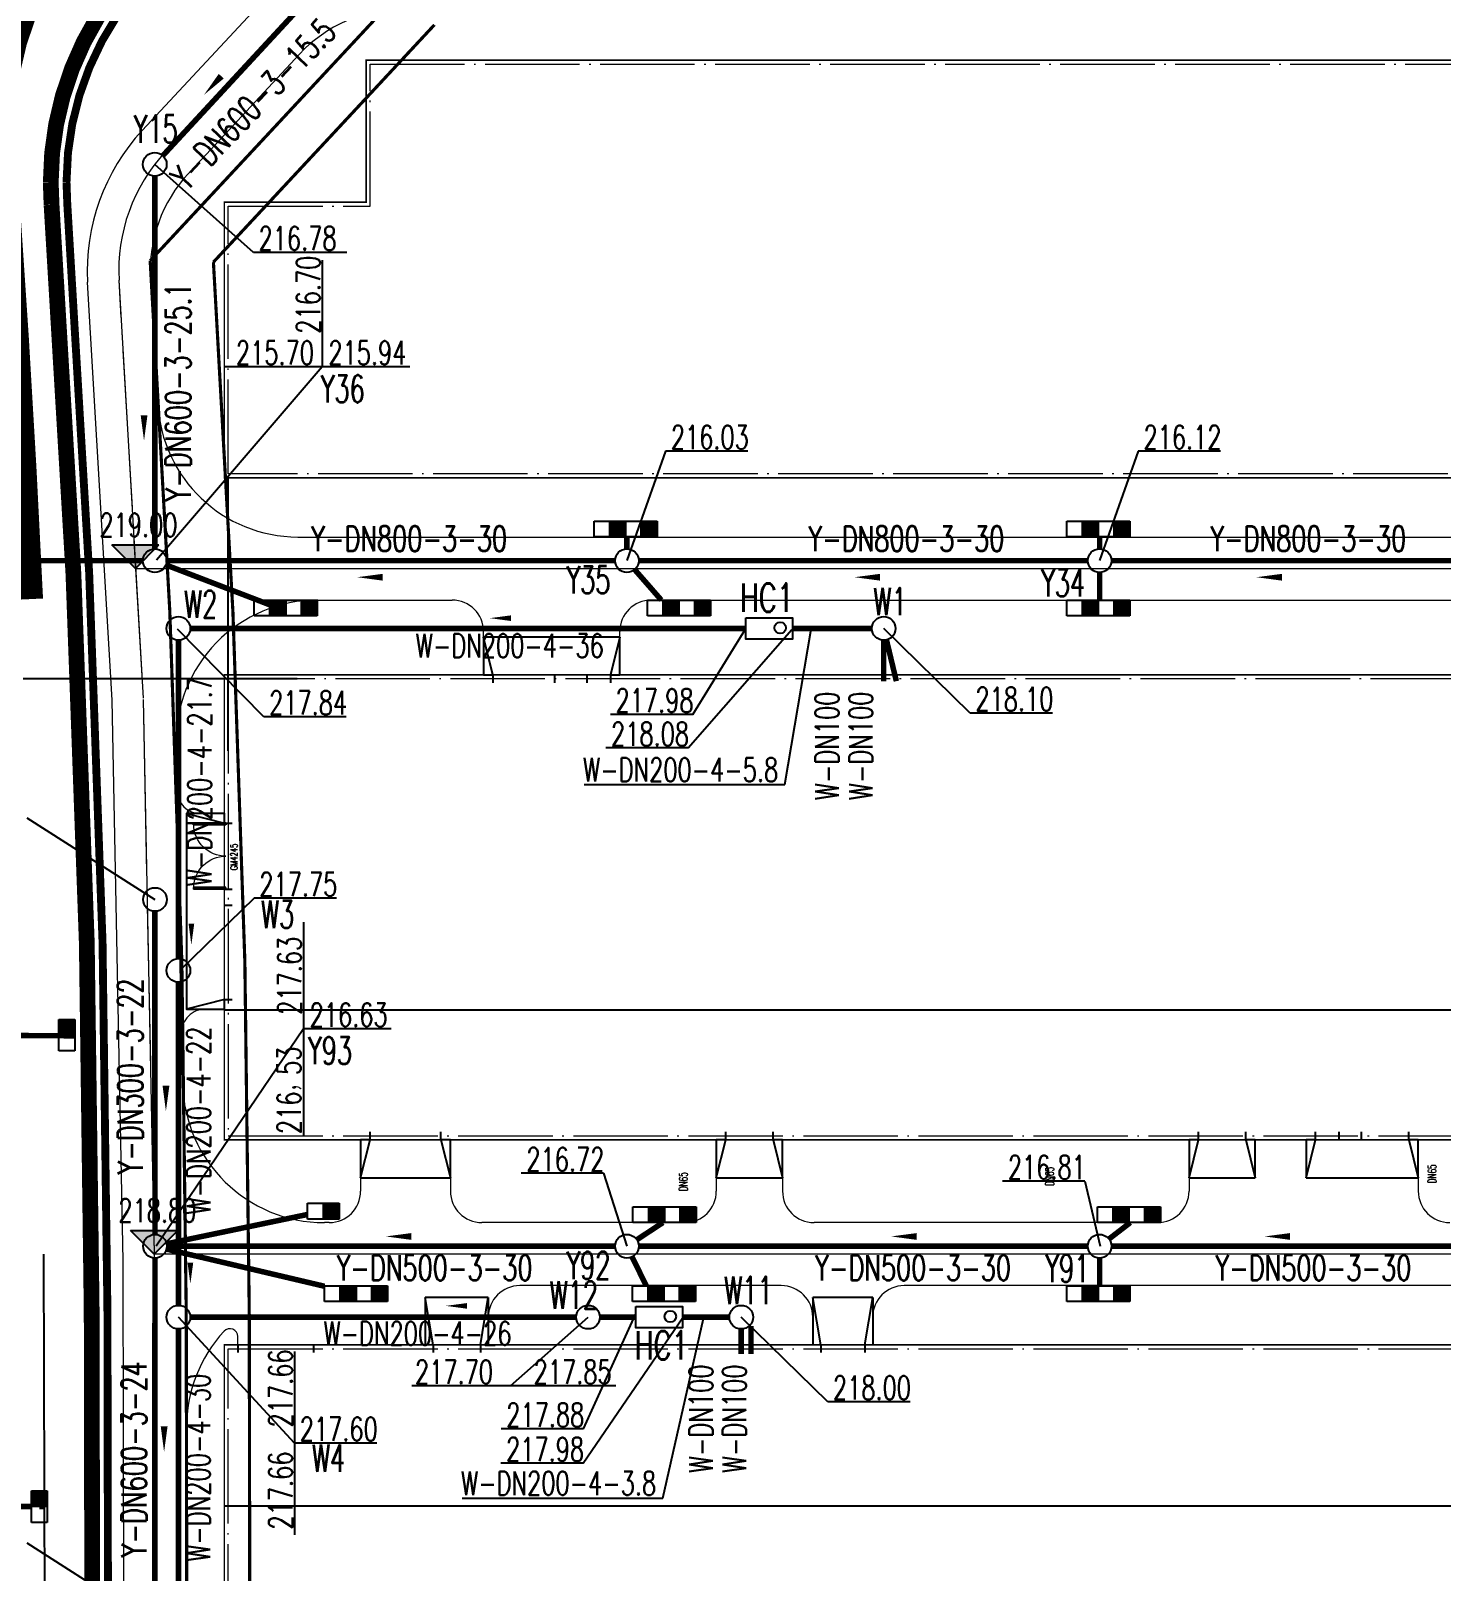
# Model space of a CAD drawing. Header units: metres. Extents: x 497246 to 997717, y 2998582 to 5998198.
# Drawn here: x 500145.6 to 500235.1, y 2999146.2 to 2999244 of the extents above; entities that cross this region are included whole.
import ezdxf
from ezdxf.enums import TextEntityAlignment as Align

# ---------------------------------------------------------------- set-up
doc = ezdxf.new("R2010")
doc.units = ezdxf.units.M
doc.header["$LTSCALE"] = 1000
for name, pattern in [('ACAD_ISO05W100', [34, 24, -3, 0.5, -3, 0.5, -3]), ('DASH', [0.35, 0.25, -0.1]), ('DASHED', [19.05, 12.7, -6.35]), ('DOTE', [2.42, 2, -0.2, 0.02, -0.2]), ('PHANTOM2', [31.75, 15.875, -3.175, 3.175, -3.175, 3.175, -3.175])]:
    doc.linetypes.add(name, pattern=pattern)
doc.layers.get('0').update_dxf_attribs({"linetype": 'CONTINUOUS'})
for name, color, linetype in [('DIM_ELEV', 3, 'CONTINUOUS'), ('DIM_雨水', 3, 'CONTINUOUS'), ('PIPE-污水', 2, 'CONTINUOUS'), ('PIPE-雨水', 4, 'CONTINUOUS'), ('PUB_TEXT', 7, 'CONTINUOUS'), ('RD-侧石线', 5, 'CONTINUOUS'), ('RD-红线', 7, 'CONTINUOUS'), ('TEXT_污水', 7, 'CONTINUOUS'), ('TEXT_消防', 7, 'CONTINUOUS'), ('TEXT_雨水', 7, 'CONTINUOUS'), ('TWT_雨水口', 4, 'CONTINUOUS'), ('WELL_污水', 2, 'CONTINUOUS'), ('WELL_雨水', 4, 'CONTINUOUS'), ('WINDOW', 4, 'CONTINUOUS'), ('WINDOW_TEXT', 7, 'CONTINUOUS'), ('围墙', 6, 'FENCELINE2'), ('图例层', 7, 'CONTINUOUS'), ('建筑', 7, 'CONTINUOUS'), ('建筑门坡散水', 9, 'CONTINUOUS'), ('散水坡道', 2, 'CONTINUOUS'), ('污水标注', 211, 'CONTINUOUS'), ('用地边界', 7, 'CONTINUOUS'), ('红线', 1, 'PHANTOM2'), ('雨水标注', 100, 'CONTINUOUS')]:
    doc.layers.add(name, color=color, linetype=linetype)
doc.layers.add('建筑轴线', color=1, linetype='DOTE', lineweight=15, plot=False)
doc.layers.add('道路', color=4, linetype='CONTINUOUS', lineweight=15)
doc.layers.add('道路中线', color=1, linetype='DOTE', lineweight=13)
doc.styles.add('_TCH_DIM', font='SIMPLEX', dxfattribs={"bigfont": 'GBCBIG'})
doc.styles.add('_TCH_WINDOW', font='SIMPLEX', dxfattribs={"bigfont": 'GBCBIG'})
doc.styles.add('_TWT_PIPEDN', font='SIMPLEX', dxfattribs={"width": 0.8, "height": 3, "bigfont": 'HZTXT'})
doc.styles.add('_TWT_WELL', font='SIMPLEX', dxfattribs={"width": 0.8, "height": 3.5, "bigfont": 'HZTXT'})
doc.styles.add('HZTXT', font='txt', dxfattribs={"width": 0.7, "bigfont": 'HZTXT'})
doc.styles.add('TG_LINETYPE', font='SIMPLEX', dxfattribs={"width": 0.8, "height": 3, "bigfont": 'HZTXT'})
doc.linetypes.add('FENCELINE2', pattern='A,6.35,-2.54,[132,ltypeshp.shx,S=2.54,R=0,X=-2.54,Y=0],-2.54,25.4', length=36.83)
doc.linetypes.add('TG_W', pattern='A,2,-0.3,["W",TG_LINETYPE,S=0.1,R=0,X=-0.23,Y=-0.15],0', length=2.3)
doc.linetypes.add('TG_Y', pattern='A,2,-0.3,["Y",TG_LINETYPE,S=0.1,R=0,X=-0.23,Y=-0.15],0', length=2.3)

# ---------------------------------------------------------------- blocks, each defined once
blk = doc.blocks.new('$DorLib2D$00000002')
for p, q in [((-0.5, 0), (-0.5, 0.4875)), ((-0.475, 0.4875), (-0.5, 0.4875)), ((-0.475, 0), (-0.475, 0.4875)), ((0.475, 0), (0.475, 0.4875)), ((0.475, 0.4875), (0.5, 0.4875)), ((0.5, 0), (0.5, 0.4875)), ((-0.5, 0), (-0.475, 0)), ((0.5, 0), (0.475, 0))]:
    blk.add_line(p, q)
at = {"lineweight": 13}
for centre, start, end in [((-0.4875, 0), 0, 88.53072), ((0.4875, 0), 91.46928, 180)]:
    blk.add_arc(centre, 0.4875, start, end, dxfattribs=at)
blk = doc.blocks.new('$TwtSys$00000187')
blk.add_circle((0, 0), 0.5)
blk = doc.blocks.new('$TwtSys$00000425')
for p, q in [((-1000, -250), (-1000, 250)), ((-1000, 250), (0, 250)), ((-500, -250), (-500, 250)), ((0, 250), (1000, 250)), ((0, 250), (0, -250)), ((0, -250), (0, 250)), ((500, -250), (500, 250)), ((1000, 250), (1000, -250)), ((0, -250), (-1000, -250)), ((1000, -250), (0, -250))]:
    blk.add_line(p, q)
for points in [[(-500, 250), (0, 250), (-500, -250), (0, -250)], [(500, 250), (1000, 250), (500, -250), (1000, -250)]]:
    blk.add_solid(points)
blk = doc.blocks.new('$TwtSys$00000424')
for p, q in [((-500, 250), (500, 250)), ((-500, -250), (-500, 250)), ((0, -250), (0, 250)), ((500, 250), (500, -250)), ((500, -250), (-500, -250))]:
    blk.add_line(p, q)
blk.add_solid([(0, 250), (500, 250), (0, -250), (500, -250)])

msp = doc.modelspace()

# ---------------------------------------------------------------- hatches: boundary and pattern name
at = {"layer": 'DIM_ELEV'}
for points in [[(500152.256, 2999209.827), (500150.756, 2999211.327), (500153.756, 2999211.327)], [(500153.455, 2999166.327), (500151.955, 2999167.827), (500154.955, 2999167.827)]]:
    msp.add_hatch(color=0, dxfattribs=at).paths.add_polyline_path(points)

# ---------------------------------------------------------------- linework, layer by layer
at = {"layer": 'DIM_ELEV', "color": 0}
for p, q in [((500152.256, 2999209.827), (500150.756, 2999211.327)), ((500150.756, 2999211.327), (500153.756, 2999211.327)), ((500152.256, 2999209.827), (500153.756, 2999211.327)), ((500153.455, 2999166.327), (500151.955, 2999167.827)), ((500151.955, 2999167.827), (500154.955, 2999167.827)), ((500153.455, 2999166.327), (500154.955, 2999167.827))]:
    msp.add_line(p, q, dxfattribs=at)
at = {"layer": 'DIM_雨水', "color": 4}
for p, q in [((500158.155, 2999198.275), (500158.155, 2999215.54)), ((500162.527, 2999202.833), (500145.144, 2999202.833))]:
    msp.add_line(p, q, dxfattribs=at)
at = {"layer": 'PIPE-污水', "color": 201, "linetype": 'TG_W', "ltscale": 500}
msp.add_lwpolyline([(500178.491, 2999206.68, 0, 0, 0), (500174.756, 2999206.685, 0, 0.36, 0), (500176.106, 2999206.683, 0, 0, 0)], format="xyseb", dxfattribs=at)
at = {"layer": 'PIPE-污水', "color": 0, "linetype": 'TG_W', "ltscale": 0.003, "const_width": 0.35}
for points in [[(500155.741, 2999206.033), (500191.005, 2999206.033)], [(500193.955, 2999206.033), (500199.005, 2999206.033)], [(500154.991, 2999185.083), (500154.991, 2999205.283)], [(500154.991, 2999163.083), (500154.991, 2999183.583)], [(500155.741, 2999162.333), (500180.241, 2999162.333)], [(500186.977, 2999162.333), (500189.96, 2999162.333)], [(500154.991, 2999133.083), (500154.991, 2999161.583)]]:
    msp.add_lwpolyline(points, dxfattribs=at)
at = {"layer": 'PIPE-污水', "linetype": 'Continuous'}
for points in [[(500191.005, 2999206.708), (500193.955, 2999206.708), (500193.955, 2999205.358), (500191.005, 2999205.358)], [(500184.027, 2999163.008), (500186.977, 2999163.008), (500186.977, 2999161.658), (500184.027, 2999161.658)]]:
    msp.add_lwpolyline(points, close=True, dxfattribs=at)
at = {"layer": 'PIPE-污水', "color": 0, "linetype": 'TG_W', "ltscale": 2.5, "const_width": 0.35}
for points in [[(500199.755, 2999202.685), (500199.755, 2999205.283)], [(500200.555, 2999202.685), (500199.929, 2999205.303)], [(500181.741, 2999162.333), (500184.027, 2999162.333)], [(500191.332, 2999159.99), (500191.332, 2999161.781)], [(500190.71, 2999159.99), (500190.71, 2999161.583)]]:
    msp.add_lwpolyline(points, dxfattribs=at)
at = {"layer": 'PIPE-污水', "linetype": 'Continuous'}
for centre in [(500193.186, 2999206.073), (500186.208, 2999162.373)]:
    msp.add_circle(centre, 0.364, dxfattribs=at)
at = {"layer": 'PIPE-雨水', "color": 0, "linetype": 'TG_Y', "ltscale": 0.005, "const_width": 0.35}
for points in [[(500163.486, 2999246.282), (500154, 2999236.03)], [(500153.491, 2999211.083), (500153.491, 2999234.73)], [(500114.74, 2999210.333), (500152.741, 2999210.333)], [(500154.191, 2999210.064), (500161.018, 2999207.444)], [(500154.241, 2999210.333), (500182.705, 2999210.333)], [(500184.205, 2999210.333), (500212.705, 2999210.333)], [(500214.205, 2999210.333), (500242.705, 2999210.333)], [(500153.501, 2999167.583), (500153.49, 2999188.083)], [(500114.74, 2999180.33), (500148.396, 2999180.186)], [(500154.252, 2999166.833), (500182.705, 2999166.833)], [(500184.205, 2999166.833), (500212.705, 2999166.833)], [(500214.205, 2999166.833), (500242.705, 2999166.833)], [(500153.491, 2999143.583), (500153.501, 2999166.083)], [(500114.74, 2999150.332), (500145.664, 2999150.314)], [(500146.164, 2999150.314), (500146.494, 2999150.315)]]:
    msp.add_lwpolyline(points, dxfattribs=at)
at = {"layer": 'PIPE-雨水', "color": 70, "linetype": 'ByBlock'}
for points in [[(500159.65, 2999243.178, 0, 0, 0), (500156.61, 2999239.883, 0, 0.432, 0), (500157.709, 2999241.074, 0, 0, 0)], [(500152.814, 2999222.426, 0, 0, 0), (500152.808, 2999217.943, 0, 0.432, 0), (500152.81, 2999219.563, 0, 0, 0)], [(500170.826, 2999209.277, 0, 0, 0), (500166.343, 2999209.283, 0, 0.432, 0), (500167.963, 2999209.281, 0, 0, 0)], [(500202.386, 2999209.277, 0, 0, 0), (500197.903, 2999209.283, 0, 0.432, 0), (500199.523, 2999209.281, 0, 0, 0)], [(500227.894, 2999209.277, 0, 0, 0), (500223.411, 2999209.283, 0, 0.432, 0), (500225.031, 2999209.281, 0, 0, 0)], [(500154.204, 2999179.881, 0, 0, 0), (500154.197, 2999175.398, 0, 0.432, 0), (500154.2, 2999177.018, 0, 0, 0)], [(500172.637, 2999167.448, 0, 0, 0), (500168.155, 2999167.455, 0, 0.432, 0), (500169.775, 2999167.452, 0, 0, 0)], [(500204.712, 2999167.448, 0, 0, 0), (500200.229, 2999167.455, 0, 0.432, 0), (500201.849, 2999167.452, 0, 0, 0)], [(500228.412, 2999167.448, 0, 0, 0), (500223.929, 2999167.455, 0, 0.432, 0), (500225.549, 2999167.452, 0, 0, 0)], [(500154.089, 2999158.264, 0, 0, 0), (500154.082, 2999153.781, 0, 0.432, 0), (500154.085, 2999155.401, 0, 0, 0)]]:
    msp.add_lwpolyline(points, format="xyseb", dxfattribs=at)
at = {"layer": 'PIPE-雨水', "color": 0, "ltscale": 0.005, "const_width": 0.35}
for points in [[(500183.455, 2999211.833), (500183.455, 2999211.083)], [(500213.455, 2999211.833), (500213.455, 2999211.083)], [(500183.948, 2999209.768), (500185.638, 2999207.833)], [(500213.455, 2999209.583), (500213.455, 2999207.833)], [(500185.74, 2999168.333), (500184.082, 2999167.244)], [(500215.403, 2999168.333), (500214.049, 2999167.29)], [(500183.784, 2999166.159), (500184.678, 2999164.333)], [(500213.455, 2999166.083), (500213.455, 2999164.333)]]:
    msp.add_lwpolyline(points, dxfattribs=at)
at = {"layer": 'PIPE-雨水', "color": 0, "linetype": 'TG_Y', "ltscale": 0.0025, "const_width": 0.35}
for points in [[(500163.191, 2999168.85), (500154.236, 2999166.986)], [(500164.264, 2999164.293), (500154.23, 2999166.652)]]:
    msp.add_lwpolyline(points, dxfattribs=at)
at = {"layer": 'RD-侧石线', "color": 5, "ltscale": 0.1}
msp.add_line((500146.569, 2999121.333), (500146.453, 2999166.333), dxfattribs=at)
msp.add_arc((500163.626, 2999237.833), 20, 90, 180, dxfattribs=at)
at = {"layer": 'RD-红线', "ltscale": 0.1}
for points in [[(500146.938, 2999232.918), (500146.888, 2999234.333, -0.414214), (500166.888, 2999254.333), (500562.501, 2999254.333)], [(500146.938, 2999232.918), (500146.888, 2999234.333, -0.414214), (500166.888, 2999254.333), (500562.501, 2999254.333)], [(500146.938, 2999232.918, -0.017235), (500149.486, 2999162.668), (500149.644, 2999073.92)], [(500146.938, 2999232.918, -0.017235), (500149.486, 2999162.668), (500149.784, 2998995.296), (500153.329, 2998970.302), (500153.41, 2998924.833, 0.37059), (500170.397, 2998905.061)]]:
    msp.add_lwpolyline(points, format="xyb", dxfattribs=at)
at = {"layer": '围墙', "ltscale": 0.3, "const_width": 0.5, "flags": 128}
msp.add_lwpolyline([(500150.486, 2999162.67, 0.01723), (500147.937, 2999232.971), (500147.888, 2999234.35, -0.413944), (500166.888, 2999253.333), (500541.381, 2999253.333)], format="xyb", dxfattribs=at)
msp.add_lwpolyline([(500150.674, 2999057.41), (500150.486, 2999162.67)], dxfattribs=at)
at = {"layer": '图例层', "color": 253, "const_width": 2, "flags": 128}
for points in [[(500193.626, 2999257.833), (500163.626, 2999257.833, 0.414214), (500143.626, 2999237.833), (500143.931, 2999232.913)], [(500143.646, 2999238.717), (500143.681, 2999236.348), (500143.931, 2999232.913, -0.006163), (500145.399, 2999207.885, -0.006163)]]:
    msp.add_lwpolyline(points, format="xyb", dxfattribs=at)
at = {"layer": '图例层', "color": 1, "linetype": 'DASHED', "ltscale": 0.5, "const_width": 0.2}
msp.add_lwpolyline([(500153.197, 2999229.367), (500170.866, 2999248.333)], dxfattribs=at)
at = {"layer": '图例层', "color": 11, "linetype": 'DASH', "ltscale": 20, "const_width": 0.2, "flags": 128}
msp.add_lwpolyline([(500157.212, 2999229.276), (500171.239, 2999244.333)], dxfattribs=at)
at = {"layer": '图例层', "color": 1, "linetype": 'DASHED', "ltscale": 0.5, "const_width": 0.2}
msp.add_lwpolyline([(500153.197, 2999229.367, -0.016263), (500155.486, 2999162.679), (500155.784, 2998995.725), (500159.328, 2998970.731), (500159.4, 2998930.136)], format="xyb", dxfattribs=at)
at = {"layer": '图例层', "color": 11, "linetype": 'DASH', "ltscale": 20, "const_width": 0.2, "flags": 128}
msp.add_lwpolyline([(500157.212, 2999229.276, -0.016176), (500159.486, 2999162.686), (500159.783, 2998996.01), (500163.328, 2998971.017), (500163.401, 2998930.084)], format="xyb", dxfattribs=at)
at = {"layer": '建筑', "linetype": 'Continuous'}
msp.add_line((500157.905, 2999181.833), (500309.905, 2999181.833), dxfattribs=at)
at = {"layer": '建筑', "linetype": 'Continuous', "const_width": 0.1}
for points in [[(500323.405, 2999242.083), (500323.405, 2999215.583), (500157.905, 2999215.583), (500157.905, 2999233.083), (500166.905, 2999233.083), (500166.905, 2999242.083)], [(500157.905, 2999173.583), (500309.905, 2999173.583), (500309.905, 2999203.083), (500157.905, 2999203.083)], [(500157.905, 2999127.083), (500169.905, 2999127.083), (500169.905, 2999124.233), (500200.105, 2999124.233), (500200.105, 2999127.083), (500277.905, 2999127.083), (500277.905, 2999124.233), (500290.405, 2999124.233), (500290.405, 2999127.083), (500350.405, 2999127.083), (500350.405, 2999160.583), (500157.905, 2999160.583)]]:
    msp.add_lwpolyline(points, close=True, dxfattribs=at)
at = {"layer": '建筑', "flags": 128}
msp.add_lwpolyline([(500350.405, 2999150.333), (500157.905, 2999150.332)], dxfattribs=at)
at = {"layer": '建筑轴线', "ltscale": 0.003}
for points in [[(500323.155, 2999241.833), (500323.155, 2999215.833), (500158.155, 2999215.833), (500158.155, 2999232.833), (500167.155, 2999232.833), (500167.155, 2999241.833)], [(500158.155, 2999173.833), (500309.655, 2999173.833), (500309.655, 2999202.833), (500158.155, 2999202.833)], [(500158.155, 2999160.333), (500350.155, 2999160.333), (500350.155, 2999127.333), (500158.155, 2999127.333)]]:
    msp.add_lwpolyline(points, close=True, dxfattribs=at)
at = {"layer": '建筑门坡散水', "linetype": 'Continuous'}
for p, q in [((500174.955, 2999205.483), (500174.355, 2999205.483)), ((500174.355, 2999205.483), (500174.355, 2999203.083)), ((500174.955, 2999203.083), (500174.355, 2999205.483)), ((500182.405, 2999205.483), (500174.955, 2999205.483)), ((500183.005, 2999205.483), (500182.405, 2999203.083)), ((500183.005, 2999205.483), (500182.405, 2999205.483)), ((500183.005, 2999203.083), (500183.005, 2999205.483)), ((500174.355, 2999203.083), (500174.955, 2999203.083)), ((500174.955, 2999203.083), (500174.955, 2999202.583)), ((500178.855, 2999203.083), (500178.855, 2999202.583)), ((500180.905, 2999203.083), (500180.905, 2999202.583)), ((500182.405, 2999203.083), (500183.005, 2999203.083)), ((500182.405, 2999203.083), (500182.405, 2999202.583)), ((500155.505, 2999194.283), (500157.905, 2999193.683)), ((500157.905, 2999194.283), (500155.505, 2999194.283)), ((500155.505, 2999194.283), (500155.505, 2999193.683)), ((500157.905, 2999193.683), (500157.905, 2999194.283)), ((500155.505, 2999193.683), (500155.505, 2999182.483)), ((500157.905, 2999193.683), (500158.405, 2999193.683)), ((500157.905, 2999189.483), (500158.405, 2999189.483)), ((500157.905, 2999188.483), (500158.405, 2999188.483)), ((500155.505, 2999182.483), (500155.505, 2999181.883)), ((500157.905, 2999182.483), (500155.505, 2999181.883)), ((500157.905, 2999182.483), (500158.405, 2999182.483)), ((500157.905, 2999181.883), (500157.905, 2999182.483)), ((500155.505, 2999181.883), (500157.905, 2999181.883)), ((500166.555, 2999171.183), (500167.155, 2999173.583)), ((500167.155, 2999173.583), (500166.555, 2999173.583)), ((500166.555, 2999173.583), (500166.555, 2999171.183)), ((500167.155, 2999173.583), (500167.155, 2999174.083)), ((500171.655, 2999173.583), (500171.655, 2999174.083)), ((500172.255, 2999173.583), (500171.655, 2999173.583)), ((500171.655, 2999173.583), (500172.255, 2999171.183)), ((500172.255, 2999171.183), (500172.255, 2999173.583)), ((500189.13, 2999171.183), (500189.73, 2999173.583)), ((500189.73, 2999173.583), (500189.13, 2999173.583)), ((500189.13, 2999173.583), (500189.13, 2999171.183)), ((500189.73, 2999173.583), (500189.73, 2999174.083)), ((500192.73, 2999173.583), (500192.73, 2999174.083)), ((500193.33, 2999173.583), (500192.73, 2999173.583)), ((500192.73, 2999173.583), (500193.33, 2999171.183)), ((500193.33, 2999171.183), (500193.33, 2999173.583)), ((500219.13, 2999171.183), (500219.73, 2999173.583)), ((500219.73, 2999173.583), (500219.13, 2999173.583)), ((500219.13, 2999173.583), (500219.13, 2999171.183)), ((500219.73, 2999173.583), (500219.73, 2999174.083)), ((500222.73, 2999173.583), (500222.73, 2999174.083)), ((500223.33, 2999173.583), (500222.73, 2999173.583)), ((500222.73, 2999173.583), (500223.33, 2999171.183)), ((500223.33, 2999171.183), (500223.33, 2999173.583)), ((500226.555, 2999171.183), (500227.155, 2999173.583)), ((500227.155, 2999173.583), (500226.555, 2999173.583)), ((500226.555, 2999173.583), (500226.555, 2999171.183)), ((500227.155, 2999173.583), (500227.155, 2999174.083)), ((500228.655, 2999173.583), (500228.655, 2999174.083)), ((500230.08, 2999173.583), (500230.08, 2999174.083)), ((500233.08, 2999173.583), (500233.08, 2999174.083)), ((500233.68, 2999173.583), (500233.08, 2999173.583)), ((500233.08, 2999173.583), (500233.68, 2999171.183)), ((500233.68, 2999171.183), (500233.68, 2999173.583)), ((500166.555, 2999171.183), (500167.155, 2999171.183)), ((500167.155, 2999171.183), (500171.655, 2999171.183)), ((500171.655, 2999171.183), (500172.255, 2999171.183)), ((500189.13, 2999171.183), (500189.73, 2999171.183)), ((500189.73, 2999171.183), (500192.73, 2999171.183)), ((500192.73, 2999171.183), (500193.33, 2999171.183)), ((500219.13, 2999171.183), (500219.73, 2999171.183)), ((500219.73, 2999171.183), (500222.73, 2999171.183)), ((500222.73, 2999171.183), (500223.33, 2999171.183)), ((500226.555, 2999171.183), (500227.155, 2999171.183)), ((500227.155, 2999171.183), (500233.08, 2999171.183)), ((500233.08, 2999171.183), (500233.68, 2999171.183)), ((500174.655, 2999163.581), (500170.655, 2999163.581)), ((500170.655, 2999163.581), (500170.655, 2999160.581)), ((500171.155, 2999160.581), (500170.655, 2999163.581)), ((500174.155, 2999160.581), (500174.655, 2999163.581)), ((500174.655, 2999163.581), (500174.655, 2999160.581)), ((500199.054, 2999163.583), (500195.254, 2999163.583)), ((500195.254, 2999163.583), (500195.254, 2999160.583)), ((500195.754, 2999160.583), (500195.254, 2999163.583)), ((500198.554, 2999160.583), (500199.054, 2999163.583)), ((500199.054, 2999163.583), (500199.054, 2999160.583)), ((500158.755, 2999160.583), (500158.755, 2999160.083)), ((500163.555, 2999160.583), (500163.555, 2999160.083)), ((500171.155, 2999160.583), (500171.155, 2999160.083)), ((500174.155, 2999160.583), (500174.155, 2999160.083)), ((500195.754, 2999160.583), (500195.754, 2999160.083)), ((500198.554, 2999160.583), (500198.554, 2999160.083))]:
    msp.add_line(p, q, dxfattribs=at)
at = {"layer": '散水坡道'}
msp.add_lwpolyline([(500155.505, 2999194.283), (500157.905, 2999193.683), (500157.905, 2999194.283), (500155.505, 2999194.283), (500155.505, 2999193.683), (500155.505, 2999182.483), (500155.505, 2999181.883), (500157.905, 2999181.883), (500157.905, 2999182.483), (500155.505, 2999181.883)], dxfattribs=at)
at = {"layer": '污水标注', "color": 201, "linetype": 'Continuous', "ltscale": 500}
for p, q in [((500160.419, 2999200.431), (500154.929, 2999205.995)), ((500160.419, 2999200.431), (500154.929, 2999205.995)), ((500187.341, 2999198.447), (500193.932, 2999205.973)), ((500187.341, 2999198.447), (500193.932, 2999205.973)), ((500187.629, 2999200.575), (500191.005, 2999206.033)), ((500187.629, 2999200.575), (500191.005, 2999206.033)), ((500193.487, 2999196.122), (500195.14, 2999205.991)), ((500193.487, 2999196.122), (500195.14, 2999205.991)), ((500205.244, 2999200.666), (500199.755, 2999206.033)), ((500205.244, 2999200.666), (500199.755, 2999206.033)), ((500165.643, 2999200.431), (500160.419, 2999200.431)), ((500165.643, 2999200.431), (500160.419, 2999200.431)), ((500187.629, 2999200.575), (500182.404, 2999200.575)), ((500187.629, 2999200.575), (500182.404, 2999200.575)), ((500210.469, 2999200.666), (500205.244, 2999200.666)), ((500210.469, 2999200.666), (500205.244, 2999200.666)), ((500187.341, 2999198.447), (500182.116, 2999198.447)), ((500187.341, 2999198.447), (500182.116, 2999198.447)), ((500180.737, 2999196.122), (500193.487, 2999196.122)), ((500180.737, 2999196.122), (500193.487, 2999196.122)), ((500159.795, 2999188.916), (500155.088, 2999184.321)), ((500159.795, 2999188.916), (500155.088, 2999184.321)), ((500165.02, 2999188.916), (500159.795, 2999188.916)), ((500165.02, 2999188.916), (500159.795, 2999188.916)), ((500162.362, 2999154.344), (500154.991, 2999162.333)), ((500176.072, 2999157.973), (500180.991, 2999162.333)), ((500180.681, 2999153.061), (500187.007, 2999162.31)), ((500180.681, 2999153.061), (500187.007, 2999162.31)), ((500180.691, 2999155.247), (500183.998, 2999162.5)), ((500180.691, 2999155.247), (500183.998, 2999162.5)), ((500185.741, 2999150.845), (500188.314, 2999162.254)), ((500185.741, 2999150.845), (500188.314, 2999162.254)), ((500196.199, 2999156.966), (500190.71, 2999162.333)), ((500196.199, 2999156.966), (500190.71, 2999162.333)), ((500162.362, 2999160.162), (500162.362, 2999154.344)), ((500176.072, 2999157.973), (500169.798, 2999157.973)), ((500176.072, 2999157.973), (500169.798, 2999157.973)), ((500181.297, 2999157.973), (500176.072, 2999157.973)), ((500182.747, 2999157.973), (500176.072, 2999157.973)), ((500201.424, 2999156.966), (500196.199, 2999156.966)), ((500201.424, 2999156.966), (500196.199, 2999156.966)), ((500180.691, 2999155.247), (500175.466, 2999155.247)), ((500180.691, 2999155.247), (500175.466, 2999155.247)), ((500167.586, 2999154.344), (500162.362, 2999154.344)), ((500162.362, 2999154.344), (500162.362, 2999148.526)), ((500180.681, 2999153.061), (500175.456, 2999153.061)), ((500180.681, 2999153.061), (500175.456, 2999153.061)), ((500172.991, 2999150.845), (500185.741, 2999150.845)), ((500172.991, 2999150.845), (500185.741, 2999150.845))]:
    msp.add_line(p, q, dxfattribs=at)
for points in [[(500178.491, 2999206.68, 0, 0, 0), (500174.756, 2999206.685, 0, 0.36, 0), (500176.106, 2999206.683, 0, 0, 0)], [(500178.491, 2999206.68, 0, 0, 0), (500174.756, 2999206.685, 0, 0.36, 0), (500176.106, 2999206.683, 0, 0, 0)], [(500155.818, 2999189.688, 0, 0, 0), (500155.812, 2999185.952, 0, 0.36, 0), (500155.814, 2999187.302, 0, 0, 0)], [(500155.818, 2999189.688, 0, 0, 0), (500155.812, 2999185.952, 0, 0.36, 0), (500155.814, 2999187.302, 0, 0, 0)], [(500155.753, 2999168.18, 0, 0, 0), (500155.748, 2999164.445, 0, 0.36, 0), (500155.75, 2999165.795, 0, 0, 0)], [(500155.753, 2999168.18, 0, 0, 0), (500155.748, 2999164.445, 0, 0.36, 0), (500155.75, 2999165.795, 0, 0, 0)], [(500175.699, 2999163.045, 0, 0, 0), (500171.964, 2999163.05, 0, 0.36, 0), (500173.314, 2999163.048, 0, 0, 0)]]:
    msp.add_lwpolyline(points, format="xyseb", dxfattribs=at)
at = {"layer": '用地边界', "color": 0}
msp.add_lwpolyline([(500662.304, 2999254.333), (500166.888, 2999254.333, 0.414214), (500146.888, 2999234.333), (500146.938, 2999232.918, -0.017235), (500149.486, 2999162.668), (500149.784, 2998995.296), (500153.329, 2998970.302), (500153.41, 2998924.833, 0.37059), (500170.397, 2998905.061), (500171.584, 2998904.916), (500173.41, 2998904.833), (500240.418, 2998904.833), (500265.418, 2998901.333), (500622.522, 2998901.333)], format="xyb", dxfattribs=at)
at = {"layer": '红线', "color": 1, "linetype": 'ACAD_ISO05W100', "flags": 128}
for const_width in [1, 1, 1, 1, 0.7, 0.7, 0.7, 0.7]:
    msp.add_lwpolyline([(500559.448, 2999254.333), (500566.152, 2999158.941), (500571.746, 2999129.26), (500579.162, 2999023.723), (500577.774, 2998993.552), (500584.254, 2998901.333), (500265.418, 2998901.333), (500240.418, 2998904.833), (500173.41, 2998904.833), (500171.584, 2998904.916), (500170.397, 2998905.061, -0.37059), (500153.41, 2998924.833), (500153.329, 2998970.302), (500149.784, 2998995.296), (500149.486, 2999162.668, 0.017235), (500146.938, 2999232.918), (500146.888, 2999234.333, -0.414214), (500166.888, 2999254.333), (500559.448, 2999254.333)], format="xyb", close=True, dxfattribs=dict(at, const_width=const_width))
at = {"layer": '道路', "linetype": 'ByBlock', "lineweight": 0, "ltscale": 0.2}
for p, q in [((500152.695, 2999237.631), (500165.46, 2999251.333)), ((500155.622, 2999234.904), (500162.668, 2999242.468)), ((500150.778, 2999201.486), (500149.229, 2999228.011)), ((500150.778, 2999201.486), (500149.229, 2999228.011)), ((500153.686, 2999220.308), (500153.222, 2999228.245)), ((500153.686, 2999220.308), (500153.222, 2999228.245)), ((500162.571, 2999211.833), (500319.655, 2999211.833)), ((500163.833, 2999207.833), (500172.355, 2999207.833)), ((500185.005, 2999207.833), (500285.805, 2999207.833)), ((500174.355, 2999203.083), (500174.355, 2999205.833)), ((500183.005, 2999203.083), (500183.005, 2999205.833)), ((500174.352, 2999203.083), (500174.352, 2999203.833)), ((500151.48, 2999165.897), (500150.778, 2999201.486)), ((500151.48, 2999165.897), (500150.778, 2999201.486)), ((500155.259, 2999177.155), (500154.835, 2999198.655)), ((500154.892, 2999195.753), (500154.835, 2999198.655)), ((500157.905, 2999194.283), (500156.392, 2999194.283)), ((500157.905, 2999181.883), (500156.696, 2999181.883)), ((500155.259, 2999177.155), (500155.196, 2999180.353)), ((500166.555, 2999173.583), (500166.555, 2999170.333)), ((500172.255, 2999173.583), (500172.255, 2999170.333)), ((500189.13, 2999173.583), (500189.13, 2999170.333)), ((500193.33, 2999173.583), (500193.33, 2999170.333)), ((500219.13, 2999173.583), (500219.13, 2999170.333)), ((500233.68, 2999173.583), (500233.68, 2999170.333)), ((500164.555, 2999168.333), (500164.257, 2999168.333)), ((500187.13, 2999168.333), (500174.255, 2999168.333)), ((500217.13, 2999168.333), (500195.33, 2999168.333)), ((500151.637, 2999077.72), (500151.48, 2999165.897)), ((500151.637, 2999077.72), (500151.48, 2999165.897)), ((500193.254, 2999164.333), (500176.655, 2999164.333)), ((500241.605, 2999164.333), (500201.054, 2999164.333)), ((500174.655, 2999160.583), (500174.655, 2999162.333)), ((500195.254, 2999160.583), (500195.254, 2999162.333)), ((500199.054, 2999160.583), (500199.054, 2999162.333)), ((500149.488, 2999161.398), (500149.655, 2999067.92)), ((500149.488, 2999161.398), (500149.655, 2999067.92)), ((500158.755, 2999160.583), (500158.755, 2999161.1)), ((500155.54, 2999132.317), (500155.499, 2999155.317)), ((500155.54, 2999132.317), (500155.499, 2999155.317))]:
    msp.add_line(p, q, dxfattribs=at)
for centre, radius, start, end in [((500169.253, 2999236.333), 9, 90, 137.02743), ((500162.207, 2999228.769), 13, 137.02743, 183.34259), ((500162.207, 2999228.769), 9, 137.02743, 183.34259), ((500162.584, 2999220.742), 8.909, 182.79028, 269.91192), ((500162.584, 2999220.742), 8.909, 182.79028, 269.91192), ((500163.833, 2999198.833), 9, 90, 181.12959), ((500172.355, 2999205.833), 2, 0, 90), ((500185.005, 2999205.833), 2, 90, 180), ((500156.392, 2999195.783), 1.5, 181.12959, 270), ((500156.696, 2999180.383), 1.5, 90, 181.12959), ((500164.257, 2999177.333), 9, 181.12959, 270), ((500164.555, 2999170.333), 2, 270, 0), ((500174.255, 2999170.333), 2, 180, 270), ((500187.13, 2999170.333), 2, 270, 0), ((500195.33, 2999170.333), 2, 180, 270), ((500217.13, 2999170.333), 2, 270, 0), ((500235.68, 2999170.333), 2, 180, 270), ((500176.655, 2999162.333), 2, 90, 180), ((500193.254, 2999162.333), 2, 0, 90), ((500201.054, 2999162.333), 2, 90, 180), ((500164.499, 2999155.333), 9, 137.27454, 180.10213), ((500158.255, 2999161.1), 0.5, 360, 137.27454)]:
    msp.add_arc(centre, radius, start, end, dxfattribs=at)
at = {"layer": '道路中线', "ltscale": 5}
for p, q in [((500154.159, 2999236.267), (500165.399, 2999248.333)), ((500152.775, 2999201.603), (500151.226, 2999228.128)), ((500152.294, 2999209.833), (500332.155, 2999209.833)), ((500153.472, 2999166.333), (500152.778, 2999201.526)), ((500357.155, 2999166.333), (500153.472, 2999166.333)), ((500153.658, 2999066.333), (500153.479, 2999166.333))]:
    msp.add_line(p, q, dxfattribs=at)
at = {"layer": '道路中线', "ltscale": 0.005}
for p, q in [((500154.159, 2999236.267), (500165.399, 2999248.333)), ((500152.775, 2999201.603), (500151.226, 2999228.128)), ((500152.294, 2999209.833), (500332.155, 2999209.833)), ((500153.472, 2999166.333), (500152.778, 2999201.526)), ((500357.155, 2999166.333), (500153.472, 2999166.333)), ((500153.658, 2999066.333), (500153.479, 2999166.333))]:
    msp.add_line(p, q, dxfattribs=at)
at = {"layer": '道路中线', "ltscale": 5}
msp.add_arc((500162.207, 2999228.769), 11, 137.02743, 183.34259, dxfattribs=at)
at = {"layer": '道路中线', "ltscale": 0.005}
msp.add_arc((500162.207, 2999228.769), 11, 137.02743, 183.34259, dxfattribs=at)
at = {"layer": '雨水标注', "color": 70}
for p, q in [((500159.747, 2999229.894), (500153.491, 2999235.48)), ((500165.68, 2999229.894), (500159.747, 2999229.894)), ((500164.113, 2999229.41), (500164.113, 2999222.638)), ((500164.113, 2999222.638), (500153.599, 2999210.359)), ((500164.113, 2999222.638), (500157.905, 2999222.638)), ((500169.68, 2999222.638), (500164.113, 2999222.638)), ((500185.912, 2999217.279), (500183.455, 2999210.333)), ((500191.137, 2999217.279), (500185.912, 2999217.279)), ((500215.912, 2999217.279), (500213.455, 2999210.333)), ((500221.137, 2999217.279), (500215.912, 2999217.279)), ((500145.367, 2999194.013), (500153.502, 2999188.833)), ((500162.925, 2999187.399), (500162.925, 2999180.627)), ((500162.925, 2999180.627), (500153.569, 2999166.842)), ((500168.492, 2999180.627), (500162.925, 2999180.627)), ((500162.925, 2999180.627), (500162.925, 2999173.855)), ((500181.97, 2999171.46), (500176.745, 2999171.46)), ((500181.97, 2999171.46), (500183.455, 2999166.833)), ((500212.528, 2999170.959), (500207.303, 2999170.959)), ((500212.528, 2999170.959), (500213.5, 2999166.835)), ((500145.367, 2999148.013), (500153.502, 2999142.833))]:
    msp.add_line(p, q, dxfattribs=at)

# ---------------------------------------------------------------- block references
at = {"layer": 'TWT_雨水口', "xscale": 0.002, "yscale": 0.002, "zscale": 0.002}
for name, p in [('$TwtSys$00000425', (500183.37, 2999212.335)), ('$TwtSys$00000425', (500213.37, 2999212.335)), ('$TwtSys$00000425', (500161.798, 2999207.323)), ('$TwtSys$00000425', (500186.76, 2999207.323)), ('$TwtSys$00000425', (500213.37, 2999207.323)), ('$TwtSys$00000424', (500164.191, 2999169.058)), ('$TwtSys$00000425', (500185.841, 2999168.835)), ('$TwtSys$00000425', (500215.317, 2999168.835)), ('$TwtSys$00000425', (500166.264, 2999163.823)), ('$TwtSys$00000425', (500185.8, 2999163.823)), ('$TwtSys$00000425', (500213.37, 2999163.823))]:
    msp.add_blockref(name, p, dxfattribs=at)
at = {"layer": 'TWT_雨水口', "xscale": 0.002, "yscale": 0.002, "zscale": 0.002, "rotation": 90}
for p in [(500147.908, 2999180.223), (500146.164, 2999150.314)]:
    msp.add_blockref('$TwtSys$00000424', p, dxfattribs=at)
at = {"layer": 'WELL_污水', "xscale": 1.5, "yscale": 1.5, "zscale": 1.5}
for p in [(500154.991, 2999206.033), (500199.755, 2999206.033), (500154.991, 2999184.333), (500154.991, 2999162.333), (500180.991, 2999162.333), (500190.71, 2999162.333)]:
    msp.add_blockref('$TwtSys$00000187', p, dxfattribs=at)
at = {"layer": 'WELL_雨水', "xscale": 1.5, "yscale": 1.5, "zscale": 1.5}
for p in [(500153.491, 2999235.48), (500153.491, 2999210.333), (500183.455, 2999210.333), (500213.455, 2999210.333), (500153.502, 2999188.833), (500153.502, 2999166.833), (500183.455, 2999166.833), (500213.455, 2999166.833)]:
    msp.add_blockref('$TwtSys$00000187', p, dxfattribs=at)
at = {"layer": 'WINDOW'}
ref = msp.add_blockref('$DorLib2D$00000002', (500158.005, 2999191.583), dxfattribs=dict(at, xscale=4.2, yscale=-4.2, zscale=4.2, rotation=269.9999999999997))
ref.add_attrib('A', 'GM4245', (500158.74, 2999190.69), dxfattribs={"layer": 'WINDOW_TEXT', "height": 0.4462, "rotation": 90, "style": '_TCH_WINDOW', "width": 0.705882})

# ---------------------------------------------------------------- texts
at = {"layer": 'PIPE-污水', "linetype": 'TG_W', "style": 'HZTXT', "width": 0.7}
for p in [(500192.344, 2999207.985, 16.705), (500185.663, 2999160.553, 16.705)]:
    msp.add_text('HC1', height=1.8, dxfattribs=at).set_placement(p, align=Align.MIDDLE)
at = {"layer": 'PIPE-污水', "color": 2, "linetype": 'TG_W', "ltscale": 500, "style": 'HZTXT', "width": 0.7}
for p in [(500196.153, 2999198.581), (500198.301, 2999198.581), (500188.148, 2999155.886), (500190.277, 2999155.886)]:
    msp.add_text('W-DN100', height=1.5, rotation=90, dxfattribs=at).set_placement(p, align=Align.MIDDLE)
at = {"layer": 'PIPE-雨水', "color": 70, "style": 'HZTXT', "width": 0.7}
for s, rotation, p in [('Y-DN600-3-15.5', 46.29315, (500159.732, 2999239.316)), ('Y-DN600-3-25.1', 90, (500154.97, 2999221.038)), ('Y-DN300-3-22', 90, (500151.941, 2999177.613, 20.881)), ('Y-DN600-3-24', 90, (500152.173, 2999153.319, 20.881))]:
    msp.add_text(s, height=1.6, rotation=rotation, dxfattribs=at).set_placement(p, align=Align.MIDDLE)
for s, p in [('Y-DN800-3-30', (500169.633, 2999211.732, 20.881)), ('Y-DN800-3-30', (500201.193, 2999211.732, 20.881)), ('Y-DN800-3-30', (500226.701, 2999211.732, 20.881)), ('Y-DN500-3-30', (500171.249, 2999165.464, 20.881)), ('Y-DN500-3-30', (500201.617, 2999165.464, 20.881)), ('Y-DN500-3-30', (500227.024, 2999165.464, 20.881))]:
    msp.add_text(s, height=1.6, dxfattribs=at).set_placement(p, align=Align.MIDDLE)
at = {"layer": 'PUB_TEXT', "color": 0, "style": '_TCH_DIM', "width": 0.705882}
for s, p in [('219.00', (500149.981, 2999211.852)), ('218.80', (500151.18, 2999168.352))]:
    msp.add_text(s, height=1.4875, dxfattribs=at).set_placement(p)
at = {"layer": 'TEXT_污水', "style": '_TWT_WELL', "width": 0.64}
for s, p in [('W2', (500155.341, 2999206.696)), ('W1', (500199.096, 2999206.865)), ('W3', (500160.231, 2999187.023)), ('W11', (500189.625, 2999163.165)), ('W12', (500178.543, 2999162.865)), ('W4', (500163.461, 2999152.511))]:
    msp.add_text(s, height=1.75, dxfattribs=at).set_placement(p)
at = {"layer": 'TEXT_消防', "style": '_TWT_PIPEDN', "width": 0.64}
for p in [(500210.547, 2999170.669), (500234.818, 2999170.832), (500187.297, 2999170.334)]:
    msp.add_text('DN65', height=0.525, rotation=90, dxfattribs=at).set_placement(p)
at = {"layer": 'TEXT_雨水', "style": '_TWT_WELL', "width": 0.64}
for s, p in [('Y15', (500152.157, 2999236.855)), ('Y36', (500164.03, 2999220.362)), ('Y35', (500179.625, 2999208.244)), ('Y34', (500209.75, 2999208.051)), ('Y93', (500163.222, 2999178.375)), ('Y92', (500179.625, 2999164.744)), ('Y91', (500210.017, 2999164.551))]:
    msp.add_text(s, height=1.75, dxfattribs=at).set_placement(p)
at = {"layer": '污水标注', "color": 201, "linetype": 'Continuous', "ltscale": 500, "style": 'HZTXT', "width": 0.7}
for s, p in [('W-DN200-4-36', (500176.026, 2999204.937, 20.881)), ('W-DN200-4-36', (500176.026, 2999204.937, 20.881)), ('217.84', (500163.224, 2999201.316, 20.881)), ('217.98', (500185.21, 2999201.46, 20.881)), ('218.10', (500208.05, 2999201.551, 20.881)), ('218.08', (500184.922, 2999199.332, 20.881)), ('W-DN200-4-5.8', (500186.87, 2999197.068, 20.881)), ('W-DN200-4-5.8', (500186.87, 2999197.068, 20.881)), ('217.75', (500162.601, 2999189.801, 20.881)), ('W-DN200-4-26', (500170.168, 2999161.302, 20.881)), ('217.70', (500172.48, 2999158.859, 20.881)), ('217.85', (500180.012, 2999158.859, 20.881)), ('218.00', (500199.005, 2999157.851, 20.881)), ('217.88', (500178.272, 2999156.132, 20.881)), ('217.60', (500165.167, 2999155.229, 20.881)), ('217.98', (500178.262, 2999153.946, 20.881)), ('W-DN200-4-3.8', (500179.123, 2999151.792, 20.881))]:
    msp.add_text(s, height=1.5, dxfattribs=at).set_placement(p, align=Align.MIDDLE)
for s, p in [('W-DN200-4-21.7', (500156.339, 2999196.315, 20.881)), ('W-DN200-4-22', (500156.275, 2999174.808, 20.881)), ('217.66', (500161.477, 2999157.811, 20.881)), ('W-DN200-4-30', (500156.245, 2999152.782, 20.881)), ('217.66', (500161.477, 2999151.332, 20.881))]:
    msp.add_text(s, height=1.5, rotation=90, dxfattribs=at).set_placement(p, align=Align.MIDDLE)
at = {"layer": '雨水标注', "color": 70, "style": 'HZTXT', "width": 0.7}
for s, p in [('216.78', (500162.553, 2999230.779, 20.881)), ('215.70', (500161.117, 2999223.523, 20.881)), ('215.94', (500166.984, 2999223.523, 20.881)), ('216.03', (500188.718, 2999218.164, 20.881)), ('216.12', (500218.718, 2999218.164, 20.881)), ('216.63', (500165.795, 2999181.512, 20.881)), ('216.72', (500179.551, 2999172.345, 20.881)), ('216.81', (500210.109, 2999171.844, 20.881))]:
    msp.add_text(s, height=1.5, dxfattribs=at).set_placement(p, align=Align.MIDDLE)
for s, p in [('216.70', (500163.228, 2999227.209, 20.881)), ('217.63', (500162.04, 2999183.993, 20.881)), ('216，53', (500162.04, 2999176.725, 20.881))]:
    msp.add_text(s, height=1.5, rotation=90, dxfattribs=at).set_placement(p, align=Align.MIDDLE)

doc.saveas('drawing.dxf')
